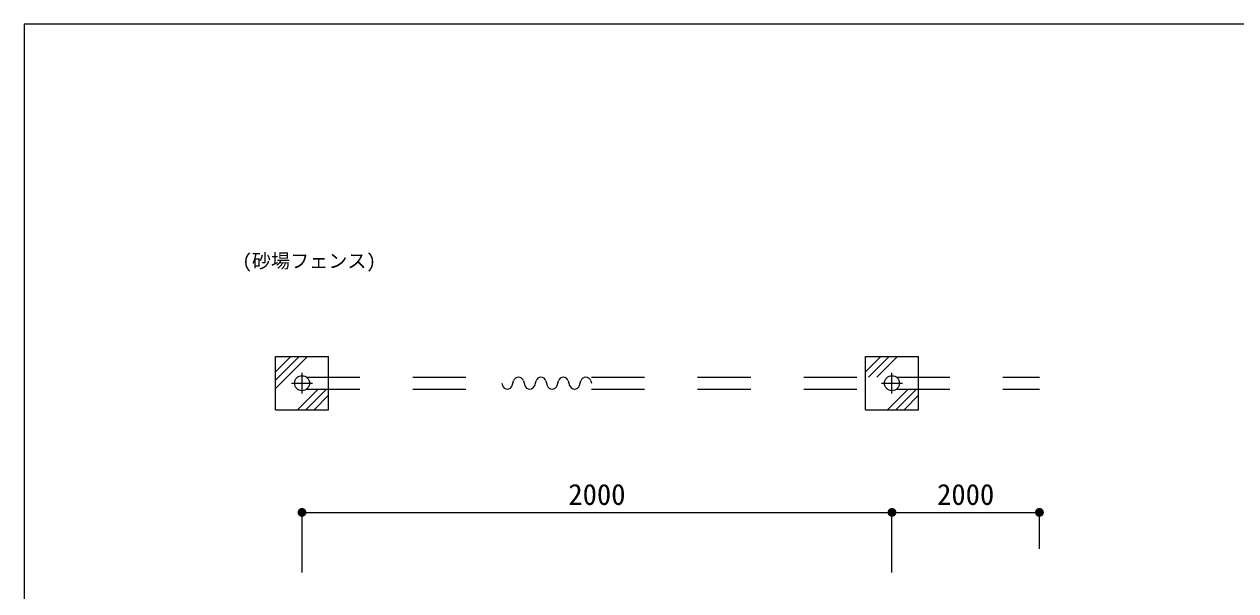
# Model space of a CAD drawing. Units: millimetres on the paper, scale 1:30. Extents: x 12 to 6786, y 13 to 13541.
# Drawn here: x 12.1 to 149, y 130.1 to 194.1 of the extents above; entities that cross this region are included whole.
import ezdxf
from ezdxf.enums import TextEntityAlignment as Align

# ---------------------------------------------------------------- set-up
doc = ezdxf.new("R2010")
doc.units = ezdxf.units.MM
doc.linetypes.add('DASHED_SPACED', pattern=[12, 6, -6])
for name, color, linetype, lineweight in [('_0-0_', 7, 'Continuous', 13), ('ハッチ', 4, 'Continuous', 13), ('寸法', 1, 'Continuous', 13), ('本体', 7, 'Continuous', 13)]:
    doc.layers.add(name, color=color, linetype=linetype, lineweight=lineweight)
doc.styles.add('ＭＳ ゴシック', font='')
doc.styles.get('ＭＳ ゴシック').set_extended_font_data('MS Gothic')

# ---------------------------------------------------------------- blocks, each defined once
blk = doc.blocks.new('filled_dot')
at = {"color": 0, "linetype": 'Continuous', "lineweight": -2, "const_width": 1.25}
blk.add_lwpolyline([(-0.625, 0, 1), (0.625, 0, 1)], format="xyb", close=True, dxfattribs=at)

msp = doc.modelspace()

# ---------------------------------------------------------------- linework, layer by layer
at = {"layer": '_0-0_', "color": 6}
for p, q in [((285.897, 194.105), (12.087, 194.105)), ((12.087, 194.105), (12.087, 12.925))]:
    msp.add_line(p, q, dxfattribs=at)
at = {"layer": 'ハッチ'}
for p, q in [((40.478, 152.94), (44.088, 156.55)), ((40.478, 153.882), (43.145, 156.55)), ((40.478, 154.825), (42.202, 156.55)), ((107.144, 154.825), (108.868, 156.55)), ((107.478, 154.217), (109.811, 156.55)), ((108.42, 154.217), (110.754, 156.55)), ((42.955, 150.55), (45.288, 152.883)), ((43.898, 150.55), (46.231, 152.883)), ((44.841, 150.55), (46.477, 152.187)), ((109.621, 150.55), (111.954, 152.883)), ((110.564, 150.55), (112.897, 152.883)), ((111.507, 150.55), (113.143, 152.187))]:
    msp.add_line(p, q, dxfattribs=at)
at = {"layer": '寸法'}
for p, q in [((43.477, 138.95), (110.143, 138.95)), ((43.477, 132.158), (43.477, 138.95)), ((110.143, 132.158), (110.143, 138.95)), ((110.143, 138.95), (126.81, 138.95)), ((110.143, 134.825), (110.143, 138.95)), ((126.81, 134.825), (126.81, 138.95))]:
    msp.add_line(p, q, dxfattribs=at)
at = {"layer": '本体'}
for p, q in [((40.478, 156.55), (46.477, 156.55)), ((40.478, 150.55), (40.478, 156.55)), ((46.477, 150.55), (46.477, 156.55)), ((107.144, 150.55), (107.144, 156.55)), ((107.144, 156.55), (113.143, 156.55)), ((113.143, 150.55), (113.143, 156.55)), ((43.477, 152.37), (43.477, 154.73)), ((110.143, 152.37), (110.143, 154.73)), ((42.297, 153.55), (44.657, 153.55)), ((66.044, 153.55), (66.118, 153.3)), ((67.236, 153.3), (67.385, 153.8)), ((68.503, 153.8), (68.651, 153.3)), ((69.77, 153.3), (69.918, 153.8)), ((71.036, 153.8), (71.185, 153.3)), ((72.303, 153.3), (72.451, 153.8)), ((73.57, 153.8), (73.718, 153.3)), ((74.836, 153.3), (74.985, 153.8)), ((76.103, 153.8), (76.177, 153.55)), ((108.963, 153.55), (111.323, 153.55)), ((40.478, 150.55), (46.477, 150.55)), ((107.144, 150.55), (113.143, 150.55))]:
    msp.add_line(p, q, dxfattribs=at)
at = {"layer": '本体', "linetype": 'DASHED_SPACED'}
for p, q in [((43.999, 154.217), (66.044, 154.217)), ((76.177, 154.217), (109.622, 154.217)), ((110.665, 154.217), (126.81, 154.217)), ((43.999, 152.883), (66.044, 152.883)), ((76.177, 152.883), (109.622, 152.883)), ((110.665, 152.883), (126.81, 152.883))]:
    msp.add_line(p, q, dxfattribs=at)
at = {"layer": '本体'}
for centre in [(43.477, 153.55), (110.143, 153.55)]:
    msp.add_circle(centre, 0.847, dxfattribs=at)
for centre, start, end in [((67.944, 153.633), 16.55535, 163.44465), ((70.477, 153.633), 16.55535, 163.44465), ((73.011, 153.633), 16.55535, 163.44465), ((75.544, 153.633), 16.55535, 163.44465), ((66.677, 153.467), 196.55535, 343.44465), ((69.211, 153.467), 196.55535, 343.44465), ((71.744, 153.467), 196.55535, 343.44465), ((74.277, 153.467), 196.55535, 343.44465)]:
    msp.add_arc(centre, 0.583, start, end, dxfattribs=at)

# ---------------------------------------------------------------- block references
at = {"layer": '寸法', "xscale": 0.4, "yscale": 0.4}
for p in [(43.477, 138.95), (110.143, 138.95)]:
    msp.add_blockref('filled_dot', p, dxfattribs=at)
at = {"layer": '寸法', "xscale": 0.4, "yscale": 0.4, "rotation": 180}
for p in [(110.143, 138.95), (126.81, 138.95)]:
    msp.add_blockref('filled_dot', p, dxfattribs=at)

# ---------------------------------------------------------------- texts
at = {"layer": '寸法', "color": 3, "style": 'ＭＳ ゴシック'}
msp.add_text('(砂場フェンス)', height=1.582, dxfattribs=at).set_placement((36.736, 166.099), align=Align.BOTTOM_LEFT)
at = {"layer": '寸法', "style": 'ＭＳ ゴシック'}
for p in [(73.573, 139.081), (115.239, 139.081)]:
    msp.add_text('2000', height=2.374, dxfattribs=at).set_placement(p, align=Align.BOTTOM_LEFT)

doc.saveas('drawing.dxf')
